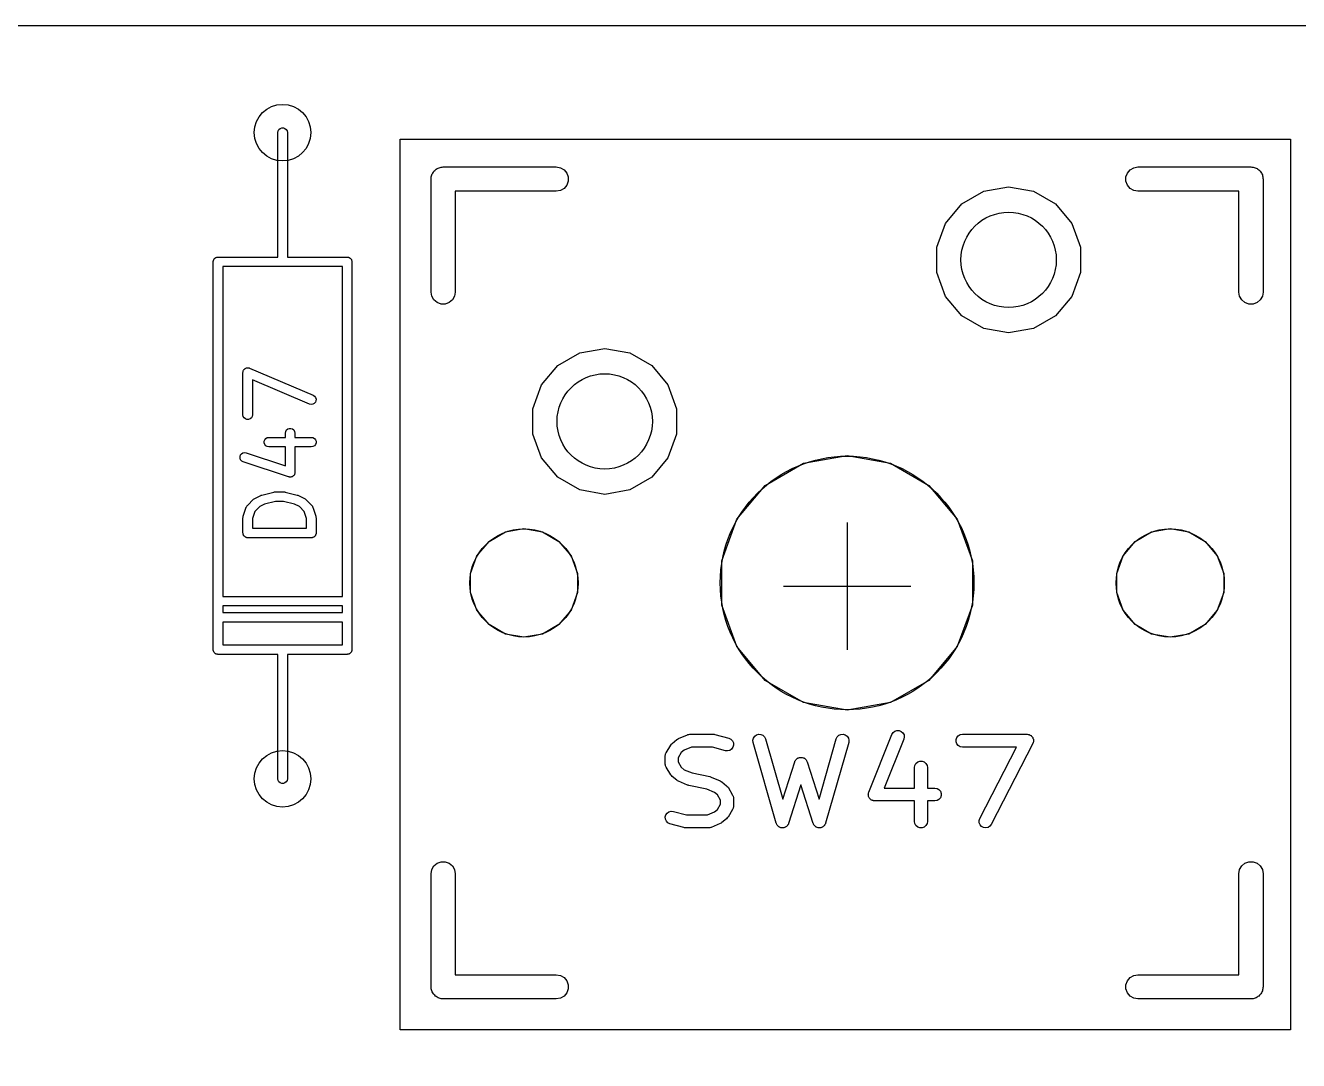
# Model space of a CAD drawing. Header units: millimetres. Extents: x 71 to 299, y 93 to 256.
# Drawn here: x 218.16 to 238.17, y 132.27 to 148.55 of the extents above; entities that cross this region are included whole.
import ezdxf

# ---------------------------------------------------------------- set-up
doc = ezdxf.new("R2010")
doc.units = ezdxf.units.MM
for name, color, linetype in [('BLACK', 7, 'Continuous'), ('PCB', 4, 'Continuous'), ('PCB_参照', 4, 'Continuous'), ('プレート', 6, 'Continuous'), ('物理キー', 7, 'Continuous')]:
    doc.layers.add(name, color=color, linetype=linetype)

# ---------------------------------------------------------------- blocks, each defined once
blk = doc.blocks.new('PCB詳細')
at = {"layer": 'BLACK'}
for p, q in [((157.93, -109.894), (157.943, -109.872)), ((157.943, -109.872), (157.963, -109.855)), ((157.963, -109.855), (157.987, -109.846)), ((157.987, -109.846), (158.013, -109.846)), ((158.013, -109.846), (158.037, -109.855)), ((158.037, -109.855), (158.057, -109.872)), ((158.057, -109.872), (158.07, -109.894)), ((157.925, -109.92), (157.93, -109.894)), ((157.925, -111.19), (157.925, -109.92)), ((158.07, -109.894), (158.075, -109.92)), ((158.075, -109.92), (158.075, -111.19)), ((160.43, -110.485), (160.445, -110.479)), ((160.445, -110.479), (160.46, -110.471)), ((160.46, -110.471), (160.476, -110.468)), ((160.476, -110.468), (160.492, -110.462)), ((160.492, -110.462), (160.509, -110.462)), ((160.509, -110.462), (160.525, -110.459)), ((160.525, -110.459), (162.303, -110.459)), ((162.303, -110.459), (162.368, -110.471)), ((162.368, -110.471), (162.425, -110.504)), ((171.325, -110.504), (171.382, -110.471)), ((171.382, -110.471), (171.447, -110.459)), ((171.447, -110.459), (173.225, -110.459)), ((173.225, -110.459), (173.241, -110.462)), ((173.241, -110.462), (173.258, -110.462)), ((173.258, -110.462), (173.274, -110.468)), ((173.274, -110.468), (173.29, -110.471)), ((173.29, -110.471), (173.305, -110.479)), ((173.305, -110.479), (173.32, -110.485)), ((160.334, -110.65), (160.337, -110.634)), ((160.334, -112.428), (160.334, -110.65)), ((160.337, -110.617), (160.343, -110.601)), ((160.337, -110.634), (160.337, -110.617)), ((160.343, -110.601), (160.346, -110.585)), ((160.346, -110.585), (160.354, -110.57)), ((160.354, -110.57), (160.36, -110.555)), ((160.36, -110.555), (160.371, -110.542)), ((160.371, -110.542), (160.379, -110.528)), ((160.379, -110.528), (160.392, -110.517)), ((160.392, -110.517), (160.403, -110.504)), ((160.403, -110.504), (160.417, -110.496)), ((160.417, -110.496), (160.43, -110.485)), ((162.425, -110.504), (162.468, -110.555)), ((162.468, -110.555), (162.491, -110.617)), ((162.491, -110.683), (162.468, -110.745)), ((162.491, -110.617), (162.491, -110.683)), ((171.259, -110.617), (171.282, -110.555)), ((171.259, -110.683), (171.259, -110.617)), ((171.282, -110.745), (171.259, -110.683)), ((171.282, -110.555), (171.325, -110.504)), ((173.32, -110.485), (173.333, -110.496)), ((173.333, -110.496), (173.347, -110.504)), ((173.347, -110.504), (173.358, -110.517)), ((173.358, -110.517), (173.371, -110.528)), ((173.371, -110.528), (173.379, -110.542)), ((173.379, -110.542), (173.39, -110.555)), ((173.39, -110.555), (173.396, -110.57)), ((173.396, -110.57), (173.404, -110.585)), ((173.404, -110.585), (173.407, -110.601)), ((173.407, -110.601), (173.413, -110.617)), ((173.413, -110.617), (173.413, -110.634)), ((173.413, -110.634), (173.415, -110.65)), ((173.415, -110.65), (173.415, -112.428)), ((162.303, -110.84), (160.715, -110.84)), ((160.715, -110.84), (160.715, -112.428)), ((162.368, -110.829), (162.303, -110.84)), ((162.425, -110.796), (162.368, -110.829)), ((162.468, -110.745), (162.425, -110.796)), ((168.677, -111.041), (169.023, -110.842)), ((169.023, -110.842), (169.415, -110.773)), ((169.415, -110.773), (169.807, -110.842)), ((169.807, -110.842), (170.153, -111.041)), ((171.325, -110.796), (171.282, -110.745)), ((171.382, -110.829), (171.325, -110.796)), ((171.447, -110.84), (171.382, -110.829)), ((173.034, -110.84), (171.447, -110.84)), ((173.034, -112.428), (173.034, -110.84)), ((168.421, -111.346), (168.677, -111.041)), ((170.153, -111.041), (170.409, -111.346)), ((157.925, -111.877), (157.925, -111.19)), ((158.075, -111.19), (158.075, -111.877)), ((168.285, -111.721), (168.421, -111.346)), ((170.409, -111.346), (170.545, -111.721)), ((156.953, -111.885), (156.958, -111.882)), ((156.958, -111.882), (156.965, -111.88)), ((156.965, -111.88), (156.971, -111.878)), ((156.971, -111.878), (156.978, -111.878)), ((156.978, -111.878), (156.984, -111.877)), ((156.984, -111.877), (157.925, -111.877)), ((158.075, -111.877), (159.016, -111.877)), ((159.016, -111.877), (159.022, -111.878)), ((159.022, -111.878), (159.029, -111.878)), ((159.029, -111.878), (159.035, -111.88)), ((159.035, -111.88), (159.042, -111.882)), ((159.042, -111.882), (159.047, -111.885)), ((168.285, -112.119), (168.285, -111.721)), ((170.545, -111.721), (170.545, -112.119)), ((156.909, -111.952), (156.91, -111.946)), ((156.909, -118.048), (156.909, -111.952)), ((156.91, -111.939), (156.912, -111.933)), ((156.91, -111.946), (156.91, -111.939)), ((156.912, -111.933), (156.914, -111.926)), ((156.914, -111.926), (156.917, -111.921)), ((156.917, -111.921), (156.919, -111.914)), ((156.919, -111.914), (156.923, -111.909)), ((156.923, -111.909), (156.927, -111.904)), ((156.927, -111.904), (156.932, -111.9)), ((156.932, -111.9), (156.936, -111.895)), ((156.936, -111.895), (156.941, -111.891)), ((156.941, -111.891), (156.946, -111.887)), ((156.946, -111.887), (156.953, -111.885)), ((158, -112.027), (157.059, -112.027)), ((157.059, -112.027), (157.059, -117.211)), ((158.941, -112.027), (158, -112.027)), ((158.941, -117.211), (158.941, -112.027)), ((159.047, -111.885), (159.053, -111.887)), ((159.053, -111.887), (159.059, -111.891)), ((159.059, -111.891), (159.064, -111.895)), ((159.064, -111.895), (159.068, -111.9)), ((159.068, -111.9), (159.073, -111.904)), ((159.073, -111.904), (159.077, -111.909)), ((159.077, -111.909), (159.081, -111.914)), ((159.081, -111.914), (159.083, -111.921)), ((159.083, -111.921), (159.086, -111.926)), ((159.086, -111.926), (159.088, -111.933)), ((159.088, -111.933), (159.09, -111.939)), ((159.09, -111.939), (159.09, -111.946)), ((159.09, -111.946), (159.091, -111.952)), ((159.091, -111.952), (159.091, -118.048)), ((168.421, -112.494), (168.285, -112.119)), ((170.545, -112.119), (170.409, -112.494)), ((160.346, -112.493), (160.334, -112.428)), ((160.715, -112.428), (160.704, -112.493)), ((173.046, -112.493), (173.034, -112.428)), ((173.415, -112.428), (173.404, -112.493)), ((160.379, -112.55), (160.346, -112.493)), ((160.43, -112.593), (160.379, -112.55)), ((160.492, -112.616), (160.43, -112.593)), ((160.558, -112.616), (160.492, -112.616)), ((160.62, -112.593), (160.558, -112.616)), ((160.671, -112.55), (160.62, -112.593)), ((160.704, -112.493), (160.671, -112.55)), ((168.677, -112.799), (168.421, -112.494)), ((170.409, -112.494), (170.153, -112.799)), ((173.079, -112.55), (173.046, -112.493)), ((173.13, -112.593), (173.079, -112.55)), ((173.192, -112.616), (173.13, -112.593)), ((173.258, -112.616), (173.192, -112.616)), ((173.32, -112.593), (173.258, -112.616)), ((173.371, -112.55), (173.32, -112.593)), ((173.404, -112.493), (173.371, -112.55)), ((169.023, -112.998), (168.677, -112.799)), ((170.153, -112.799), (169.807, -112.998)), ((169.415, -113.067), (169.023, -112.998)), ((169.807, -112.998), (169.415, -113.067)), ((162.327, -113.581), (162.673, -113.382)), ((162.673, -113.382), (163.065, -113.313)), ((163.065, -113.313), (163.457, -113.382)), ((163.457, -113.382), (163.803, -113.581)), ((157.377, -113.69), (157.379, -113.682)), ((157.379, -113.673), (157.381, -113.669)), ((157.379, -113.682), (157.379, -113.673)), ((157.381, -113.669), (157.382, -113.665)), ((157.382, -113.665), (157.386, -113.657)), ((157.386, -113.657), (157.39, -113.649)), ((157.39, -113.649), (157.393, -113.646)), ((157.393, -113.646), (157.395, -113.642)), ((157.395, -113.642), (157.402, -113.637)), ((157.402, -113.637), (157.407, -113.63)), ((157.407, -113.63), (157.411, -113.628)), ((157.411, -113.628), (157.415, -113.626)), ((157.415, -113.626), (157.423, -113.623)), ((157.423, -113.623), (157.431, -113.619)), ((157.431, -113.619), (157.435, -113.618)), ((157.435, -113.618), (157.439, -113.617)), ((157.439, -113.617), (157.448, -113.617)), ((157.448, -113.617), (157.457, -113.616)), ((157.457, -113.616), (157.461, -113.617)), ((157.461, -113.617), (157.465, -113.617)), ((157.465, -113.617), (157.474, -113.62)), ((157.474, -113.62), (157.482, -113.622)), ((157.482, -113.622), (158.482, -114.05)), ((162.071, -113.886), (162.327, -113.581)), ((163.803, -113.581), (164.059, -113.886)), ((157.377, -114.357), (157.377, -113.69)), ((158.423, -114.188), (157.527, -113.804)), ((157.527, -113.804), (157.527, -114.357)), ((161.935, -114.261), (162.071, -113.886)), ((164.059, -113.886), (164.195, -114.261)), ((158.482, -114.05), (158.504, -114.064)), ((158.504, -114.064), (158.519, -114.085)), ((158.519, -114.085), (158.527, -114.11)), ((158.448, -114.194), (158.423, -114.188)), ((158.474, -114.191), (158.448, -114.194)), ((158.497, -114.179), (158.474, -114.191)), ((158.515, -114.16), (158.497, -114.179)), ((158.525, -114.136), (158.515, -114.16)), ((158.527, -114.11), (158.525, -114.136)), ((161.935, -114.659), (161.935, -114.261)), ((164.195, -114.261), (164.195, -114.659)), ((157.382, -114.383), (157.377, -114.357)), ((157.395, -114.405), (157.382, -114.383)), ((157.415, -114.422), (157.395, -114.405)), ((157.439, -114.431), (157.415, -114.422)), ((157.465, -114.431), (157.439, -114.431)), ((157.49, -114.422), (157.465, -114.431)), ((157.51, -114.405), (157.49, -114.422)), ((157.523, -114.383), (157.51, -114.405)), ((157.527, -114.357), (157.523, -114.383)), ((158.044, -114.643), (158.049, -114.617)), ((158.044, -114.711), (158.044, -114.643)), ((158.049, -114.617), (158.062, -114.595)), ((158.062, -114.595), (158.082, -114.578)), ((158.082, -114.578), (158.106, -114.569)), ((158.106, -114.569), (158.132, -114.569)), ((158.132, -114.569), (158.157, -114.578)), ((158.157, -114.578), (158.177, -114.595)), ((158.177, -114.595), (158.19, -114.617)), ((158.19, -114.617), (158.194, -114.643)), ((158.194, -114.643), (158.194, -114.711)), ((162.071, -115.034), (161.935, -114.659)), ((164.195, -114.659), (164.059, -115.034)), ((157.712, -114.773), (157.721, -114.748)), ((157.712, -114.799), (157.712, -114.773)), ((157.721, -114.823), (157.712, -114.799)), ((157.721, -114.748), (157.738, -114.728)), ((157.738, -114.843), (157.721, -114.823)), ((157.738, -114.728), (157.76, -114.715)), ((157.76, -114.856), (157.738, -114.843)), ((157.76, -114.715), (157.786, -114.711)), ((157.786, -114.861), (157.76, -114.856)), ((157.786, -114.711), (158.044, -114.711)), ((158.044, -114.861), (157.786, -114.861)), ((158.044, -115.158), (158.044, -114.861)), ((158.194, -114.711), (158.452, -114.711)), ((158.452, -114.861), (158.194, -114.861)), ((158.194, -114.861), (158.194, -115.262)), ((158.452, -114.711), (158.478, -114.715)), ((158.478, -114.856), (158.452, -114.861)), ((158.478, -114.715), (158.501, -114.728)), ((158.501, -114.843), (158.478, -114.856)), ((158.501, -114.728), (158.517, -114.748)), ((158.517, -114.823), (158.501, -114.843)), ((158.517, -114.748), (158.526, -114.773)), ((158.526, -114.799), (158.517, -114.823)), ((158.526, -114.773), (158.526, -114.799)), ((157.331, -115.013), (157.339, -114.988)), ((157.331, -115.039), (157.331, -115.013)), ((157.341, -115.063), (157.331, -115.039)), ((157.339, -114.988), (157.355, -114.968)), ((157.358, -115.083), (157.341, -115.063)), ((157.355, -114.968), (157.377, -114.954)), ((157.381, -115.095), (157.358, -115.083)), ((157.377, -114.954), (157.403, -114.949)), ((157.403, -114.949), (157.428, -114.953)), ((157.428, -114.953), (158.044, -115.158)), ((162.327, -115.339), (162.071, -115.034)), ((164.059, -115.034), (163.803, -115.339)), ((166.19, -115.119), (166.875, -114.998)), ((166.875, -114.998), (167.56, -115.119)), ((158.095, -115.333), (157.381, -115.095)), ((158.191, -115.28), (158.19, -115.288)), ((158.193, -115.273), (158.191, -115.28)), ((158.194, -115.262), (158.193, -115.267)), ((158.193, -115.267), (158.193, -115.273)), ((165.588, -115.467), (166.19, -115.119)), ((167.56, -115.119), (168.162, -115.467)), ((158.101, -115.334), (158.095, -115.333)), ((158.106, -115.336), (158.101, -115.334)), ((158.114, -115.336), (158.106, -115.336)), ((158.121, -115.337), (158.114, -115.336)), ((158.127, -115.336), (158.121, -115.337)), ((158.132, -115.336), (158.127, -115.336)), ((158.139, -115.333), (158.132, -115.336)), ((158.147, -115.332), (158.139, -115.333)), ((158.151, -115.329), (158.147, -115.332)), ((158.157, -115.327), (158.151, -115.329)), ((158.162, -115.322), (158.157, -115.327)), ((158.169, -115.318), (158.162, -115.322)), ((158.172, -115.314), (158.169, -115.318)), ((158.177, -115.31), (158.172, -115.314)), ((158.18, -115.304), (158.177, -115.31)), ((158.185, -115.298), (158.18, -115.304)), ((158.187, -115.292), (158.185, -115.298)), ((158.19, -115.288), (158.187, -115.292)), ((162.673, -115.538), (162.327, -115.339)), ((163.803, -115.339), (163.457, -115.538)), ((165.142, -115.999), (165.588, -115.467)), ((168.162, -115.467), (168.608, -115.999)), ((157.447, -115.78), (157.542, -115.685)), ((157.542, -115.685), (157.552, -115.678)), ((157.552, -115.678), (157.562, -115.671)), ((157.562, -115.671), (157.657, -115.623)), ((157.657, -115.623), (157.665, -115.621)), ((157.665, -115.621), (157.672, -115.618)), ((157.672, -115.618), (157.863, -115.57)), ((157.863, -115.57), (157.872, -115.569)), ((157.872, -115.569), (157.881, -115.568)), ((157.881, -115.568), (158.024, -115.568)), ((158.024, -115.568), (158.033, -115.569)), ((158.033, -115.569), (158.042, -115.57)), ((158.042, -115.57), (158.232, -115.618)), ((158.232, -115.618), (158.24, -115.621)), ((158.24, -115.621), (158.248, -115.623)), ((158.248, -115.623), (158.343, -115.671)), ((158.343, -115.671), (158.353, -115.678)), ((158.353, -115.678), (158.363, -115.685)), ((158.363, -115.685), (158.458, -115.78)), ((163.065, -115.607), (162.673, -115.538)), ((163.457, -115.538), (163.065, -115.607)), ((157.381, -115.952), (157.429, -115.81)), ((157.429, -115.81), (157.431, -115.806)), ((157.431, -115.806), (157.432, -115.802)), ((157.432, -115.802), (157.437, -115.794)), ((157.437, -115.794), (157.441, -115.787)), ((157.441, -115.787), (157.444, -115.784)), ((157.444, -115.784), (157.447, -115.78)), ((157.566, -115.874), (157.527, -115.988)), ((157.64, -115.8), (157.566, -115.874)), ((157.717, -115.761), (157.64, -115.8)), ((157.89, -115.718), (157.717, -115.761)), ((158.015, -115.718), (157.89, -115.718)), ((158.188, -115.761), (158.015, -115.718)), ((158.265, -115.8), (158.188, -115.761)), ((158.339, -115.874), (158.265, -115.8)), ((158.377, -115.988), (158.339, -115.874)), ((158.458, -115.78), (158.46, -115.784)), ((158.46, -115.784), (158.464, -115.787)), ((158.464, -115.787), (158.468, -115.794)), ((158.468, -115.794), (158.473, -115.802)), ((158.473, -115.802), (158.474, -115.806)), ((158.474, -115.806), (158.476, -115.81)), ((158.476, -115.81), (158.524, -115.952)), ((157.377, -115.976), (157.379, -115.964)), ((157.377, -116.214), (157.377, -115.976)), ((157.379, -115.964), (157.381, -115.952)), ((157.527, -115.988), (157.527, -116.139)), ((158.377, -116.139), (158.377, -115.988)), ((158.524, -115.952), (158.525, -115.964)), ((158.525, -115.964), (158.527, -115.976)), ((158.527, -115.976), (158.527, -116.214)), ((164.904, -116.652), (165.142, -115.999)), ((168.608, -115.999), (168.846, -116.652)), ((157.379, -116.221), (157.377, -116.214)), ((157.379, -116.227), (157.379, -116.221)), ((157.381, -116.233), (157.379, -116.227)), ((157.382, -116.24), (157.381, -116.233)), ((157.385, -116.246), (157.382, -116.24)), ((157.387, -116.252), (157.385, -116.246)), ((157.392, -116.257), (157.387, -116.252)), ((157.395, -116.262), (157.392, -116.257)), ((157.4, -116.267), (157.395, -116.262)), ((157.404, -116.272), (157.4, -116.267)), ((157.41, -116.275), (157.404, -116.272)), ((157.415, -116.279), (157.41, -116.275)), ((157.421, -116.281), (157.415, -116.279)), ((157.427, -116.285), (157.421, -116.281)), ((157.433, -116.286), (157.427, -116.285)), ((157.439, -116.288), (157.433, -116.286)), ((157.446, -116.288), (157.439, -116.288)), ((157.452, -116.289), (157.446, -116.288)), ((157.527, -116.139), (158.377, -116.139)), ((158.459, -116.288), (158.452, -116.289)), ((158.465, -116.288), (158.459, -116.288)), ((158.472, -116.286), (158.465, -116.288)), ((158.478, -116.285), (158.472, -116.286)), ((158.484, -116.281), (158.478, -116.285)), ((158.49, -116.279), (158.484, -116.281)), ((158.495, -116.275), (158.49, -116.279)), ((158.501, -116.272), (158.495, -116.275)), ((158.505, -116.267), (158.501, -116.272)), ((158.51, -116.262), (158.505, -116.267)), ((158.513, -116.257), (158.51, -116.262)), ((158.517, -116.252), (158.513, -116.257)), ((158.52, -116.246), (158.517, -116.252)), ((158.523, -116.24), (158.52, -116.246)), ((158.524, -116.233), (158.523, -116.24)), ((158.526, -116.227), (158.524, -116.233)), ((158.527, -116.214), (158.526, -116.221)), ((158.526, -116.221), (158.526, -116.227)), ((161.246, -116.346), (161.503, -116.197)), ((161.503, -116.197), (161.795, -116.146)), ((161.795, -116.146), (162.087, -116.197)), ((162.087, -116.197), (162.344, -116.346)), ((171.406, -116.346), (171.663, -116.197)), ((171.663, -116.197), (171.955, -116.146)), ((171.955, -116.146), (172.247, -116.197)), ((172.247, -116.197), (172.504, -116.346)), ((158.452, -116.289), (157.452, -116.289)), ((161.055, -116.573), (161.246, -116.346)), ((162.344, -116.346), (162.535, -116.573)), ((171.215, -116.573), (171.406, -116.346)), ((172.504, -116.346), (172.695, -116.573)), ((160.954, -116.852), (161.055, -116.573)), ((162.535, -116.573), (162.636, -116.852)), ((164.904, -117.348), (164.904, -116.652)), ((168.846, -116.652), (168.846, -117.348)), ((171.114, -116.852), (171.215, -116.573)), ((172.695, -116.573), (172.796, -116.852)), ((160.954, -117.148), (160.954, -116.852)), ((162.636, -116.852), (162.636, -117.148)), ((171.114, -117.148), (171.114, -116.852)), ((172.796, -116.852), (172.796, -117.148)), ((157.059, -117.211), (158.941, -117.211)), ((161.055, -117.427), (160.954, -117.148)), ((162.636, -117.148), (162.535, -117.427)), ((171.215, -117.427), (171.114, -117.148)), ((172.796, -117.148), (172.695, -117.427)), ((157.059, -117.361), (157.059, -117.465)), ((158.941, -117.361), (157.059, -117.361)), ((157.059, -117.465), (158.941, -117.465)), ((158.941, -117.465), (158.941, -117.361)), ((161.246, -117.654), (161.055, -117.427)), ((162.535, -117.427), (162.344, -117.654)), ((165.142, -118.001), (164.904, -117.348)), ((168.846, -117.348), (168.608, -118.001)), ((171.406, -117.654), (171.215, -117.427)), ((172.695, -117.427), (172.504, -117.654)), ((158.941, -117.615), (157.059, -117.615)), ((157.059, -117.615), (157.059, -117.973)), ((158.941, -117.973), (158.941, -117.615)), ((161.503, -117.803), (161.246, -117.654)), ((162.344, -117.654), (162.087, -117.803)), ((171.663, -117.803), (171.406, -117.654)), ((172.504, -117.654), (172.247, -117.803)), ((161.795, -117.854), (161.503, -117.803)), ((162.087, -117.803), (161.795, -117.854)), ((171.955, -117.854), (171.663, -117.803)), ((172.247, -117.803), (171.955, -117.854)), ((156.91, -118.054), (156.909, -118.048)), ((156.91, -118.061), (156.91, -118.054)), ((156.912, -118.067), (156.91, -118.061)), ((156.914, -118.074), (156.912, -118.067)), ((156.917, -118.079), (156.914, -118.074)), ((156.919, -118.085), (156.917, -118.079)), ((156.923, -118.091), (156.919, -118.085)), ((157.059, -117.973), (158, -117.973)), ((158, -117.973), (158.941, -117.973)), ((159.081, -118.085), (159.077, -118.091)), ((159.083, -118.079), (159.081, -118.085)), ((159.086, -118.074), (159.083, -118.079)), ((159.088, -118.067), (159.086, -118.074)), ((159.09, -118.061), (159.088, -118.067)), ((159.091, -118.048), (159.09, -118.054)), ((159.09, -118.054), (159.09, -118.061)), ((165.588, -118.533), (165.142, -118.001)), ((168.608, -118.001), (168.162, -118.533)), ((156.927, -118.096), (156.923, -118.091)), ((156.932, -118.1), (156.927, -118.096)), ((156.936, -118.105), (156.932, -118.1)), ((156.941, -118.109), (156.936, -118.105)), ((156.946, -118.113), (156.941, -118.109)), ((156.953, -118.115), (156.946, -118.113)), ((156.958, -118.118), (156.953, -118.115)), ((156.965, -118.12), (156.958, -118.118)), ((156.971, -118.122), (156.965, -118.12)), ((156.978, -118.122), (156.971, -118.122)), ((156.984, -118.123), (156.978, -118.122)), ((157.925, -118.123), (156.984, -118.123)), ((157.925, -118.81), (157.925, -118.123)), ((159.016, -118.123), (158.075, -118.123)), ((158.075, -118.123), (158.075, -118.81)), ((159.022, -118.122), (159.016, -118.123)), ((159.029, -118.122), (159.022, -118.122)), ((159.035, -118.12), (159.029, -118.122)), ((159.042, -118.118), (159.035, -118.12)), ((159.047, -118.115), (159.042, -118.118)), ((159.053, -118.113), (159.047, -118.115)), ((159.059, -118.109), (159.053, -118.113)), ((159.064, -118.105), (159.059, -118.109)), ((159.068, -118.1), (159.064, -118.105)), ((159.073, -118.096), (159.068, -118.1)), ((159.077, -118.091), (159.073, -118.096)), ((166.19, -118.881), (165.588, -118.533)), ((168.162, -118.533), (167.56, -118.881)), ((157.925, -120.08), (157.925, -118.81)), ((158.075, -118.81), (158.075, -120.08)), ((166.875, -119.002), (166.19, -118.881)), ((167.56, -118.881), (166.875, -119.002)), ((164.125, -119.522), (164.197, -119.462)), ((164.197, -119.462), (164.211, -119.454)), ((164.211, -119.454), (164.223, -119.446)), ((164.223, -119.446), (164.368, -119.386)), ((164.368, -119.386), (164.371, -119.385)), ((164.371, -119.385), (164.373, -119.384)), ((164.373, -119.384), (164.388, -119.381)), ((164.388, -119.381), (164.403, -119.378)), ((164.403, -119.378), (164.405, -119.378)), ((164.405, -119.378), (164.408, -119.378)), ((164.408, -119.378), (164.77, -119.378)), ((164.77, -119.378), (164.784, -119.38)), ((164.784, -119.38), (164.798, -119.382)), ((164.798, -119.382), (165.015, -119.442)), ((165.015, -119.442), (165.047, -119.457)), ((165.047, -119.457), (165.072, -119.482)), ((165.072, -119.482), (165.087, -119.515)), ((165.395, -119.472), (165.403, -119.438)), ((165.398, -119.507), (165.395, -119.472)), ((165.403, -119.438), (165.423, -119.409)), ((165.423, -119.409), (165.452, -119.388)), ((165.452, -119.388), (165.486, -119.378)), ((165.486, -119.378), (165.521, -119.381)), ((165.521, -119.381), (165.553, -119.395)), ((165.553, -119.395), (165.578, -119.42)), ((165.578, -119.42), (165.594, -119.452)), ((165.594, -119.452), (165.865, -120.399)), ((166.434, -120.399), (166.705, -119.452)), ((166.705, -119.452), (166.72, -119.42)), ((166.72, -119.42), (166.746, -119.395)), ((166.746, -119.395), (166.778, -119.381)), ((166.778, -119.381), (166.813, -119.378)), ((166.813, -119.378), (166.847, -119.388)), ((166.847, -119.388), (166.875, -119.409)), ((166.875, -119.409), (166.895, -119.438)), ((166.895, -119.438), (166.904, -119.472)), ((166.904, -119.472), (166.9, -119.507)), ((167.216, -120.288), (167.579, -119.381)), ((167.768, -119.457), (167.46, -120.225)), ((167.579, -119.381), (167.598, -119.351)), ((167.598, -119.351), (167.625, -119.33)), ((167.625, -119.33), (167.659, -119.318)), ((167.659, -119.318), (167.694, -119.32)), ((167.694, -119.32), (167.727, -119.333)), ((167.727, -119.333), (167.753, -119.356)), ((167.753, -119.356), (167.77, -119.387)), ((167.775, -119.422), (167.768, -119.457)), ((167.77, -119.387), (167.775, -119.422)), ((168.589, -119.462), (168.601, -119.429)), ((168.589, -119.497), (168.589, -119.462)), ((168.601, -119.429), (168.624, -119.402)), ((168.624, -119.402), (168.655, -119.384)), ((168.655, -119.384), (168.689, -119.378)), ((168.689, -119.378), (169.705, -119.378)), ((169.705, -119.378), (169.72, -119.381)), ((169.72, -119.381), (169.735, -119.382)), ((169.735, -119.382), (169.738, -119.384)), ((169.738, -119.384), (169.74, -119.384)), ((169.74, -119.384), (169.753, -119.392)), ((169.753, -119.392), (169.767, -119.399)), ((169.767, -119.399), (169.768, -119.4)), ((169.768, -119.4), (169.771, -119.402)), ((169.771, -119.402), (169.78, -119.413)), ((169.78, -119.413), (169.791, -119.425)), ((169.791, -119.425), (169.792, -119.427)), ((169.792, -119.427), (169.793, -119.429)), ((169.793, -119.429), (169.798, -119.443)), ((169.798, -119.443), (169.804, -119.457)), ((169.804, -119.457), (169.804, -119.46)), ((169.804, -119.46), (169.805, -119.462)), ((169.805, -119.462), (169.805, -119.477)), ((169.805, -119.477), (169.806, -119.492)), ((164.02, -119.695), (164.022, -119.687)), ((164.022, -119.687), (164.027, -119.678)), ((164.027, -119.678), (164.03, -119.669)), ((164.03, -119.669), (164.103, -119.548)), ((164.103, -119.548), (164.114, -119.535)), ((164.114, -119.535), (164.125, -119.522)), ((164.268, -119.668), (164.219, -119.75)), ((164.316, -119.628), (164.268, -119.668)), ((164.428, -119.581), (164.316, -119.628)), ((164.757, -119.581), (164.428, -119.581)), ((164.961, -119.638), (164.757, -119.581)), ((164.996, -119.641), (164.961, -119.638)), ((165.03, -119.632), (164.996, -119.641)), ((165.059, -119.612), (165.03, -119.632)), ((165.08, -119.584), (165.059, -119.612)), ((165.089, -119.55), (165.08, -119.584)), ((165.087, -119.515), (165.089, -119.55)), ((165.761, -120.777), (165.398, -119.507)), ((166.9, -119.507), (166.537, -120.777)), ((168.601, -119.53), (168.589, -119.497)), ((168.624, -119.557), (168.601, -119.53)), ((168.655, -119.575), (168.624, -119.557)), ((168.689, -119.581), (168.655, -119.575)), ((169.539, -119.581), (168.689, -119.581)), ((168.962, -120.703), (169.539, -119.581)), ((169.796, -119.526), (169.142, -120.796)), ((169.8, -119.511), (169.796, -119.526)), ((169.805, -119.497), (169.8, -119.511)), ((169.806, -119.492), (169.805, -119.495)), ((169.805, -119.495), (169.805, -119.497)), ((164.016, -119.721), (164.017, -119.712)), ((164.016, -119.842), (164.016, -119.721)), ((164.017, -119.852), (164.016, -119.842)), ((164.017, -119.712), (164.018, -119.702)), ((164.018, -119.862), (164.017, -119.852)), ((164.018, -119.702), (164.02, -119.695)), ((164.02, -119.869), (164.018, -119.862)), ((164.022, -119.877), (164.02, -119.869)), ((164.027, -119.886), (164.022, -119.877)), ((164.03, -119.895), (164.027, -119.886)), ((164.219, -119.75), (164.219, -119.814)), ((164.219, -119.814), (164.268, -119.896)), ((165.865, -120.399), (166.053, -119.811)), ((166.053, -119.811), (166.054, -119.808)), ((166.054, -119.808), (166.055, -119.804)), ((166.055, -119.804), (166.063, -119.792)), ((166.063, -119.792), (166.069, -119.78)), ((166.069, -119.78), (166.072, -119.777)), ((166.072, -119.777), (166.074, -119.774)), ((166.074, -119.774), (166.085, -119.766)), ((166.085, -119.766), (166.095, -119.756)), ((166.095, -119.756), (166.099, -119.755)), ((166.099, -119.755), (166.102, -119.752)), ((166.102, -119.752), (166.115, -119.748)), ((166.115, -119.748), (166.128, -119.743)), ((166.128, -119.743), (166.132, -119.743)), ((166.132, -119.743), (166.136, -119.742)), ((166.136, -119.742), (166.149, -119.742)), ((166.149, -119.742), (166.163, -119.742)), ((166.163, -119.742), (166.167, -119.743)), ((166.167, -119.743), (166.171, -119.743)), ((166.171, -119.743), (166.184, -119.748)), ((166.184, -119.748), (166.197, -119.752)), ((166.197, -119.752), (166.2, -119.755)), ((166.2, -119.755), (166.204, -119.756)), ((166.204, -119.756), (166.214, -119.766)), ((166.214, -119.766), (166.224, -119.774)), ((166.224, -119.774), (166.227, -119.777)), ((166.227, -119.777), (166.23, -119.78)), ((166.23, -119.78), (166.236, -119.792)), ((166.236, -119.792), (166.243, -119.804)), ((166.243, -119.804), (166.244, -119.808)), ((166.244, -119.808), (166.246, -119.811)), ((166.246, -119.811), (166.434, -120.399)), ((167.935, -119.903), (167.941, -119.868)), ((167.941, -119.868), (167.958, -119.838)), ((167.958, -119.838), (167.985, -119.815)), ((167.985, -119.815), (168.018, -119.803)), ((168.018, -119.803), (168.054, -119.803)), ((168.054, -119.803), (168.087, -119.815)), ((168.087, -119.815), (168.114, -119.838)), ((168.114, -119.838), (168.132, -119.868)), ((168.132, -119.868), (168.138, -119.903)), ((157.93, -120.106), (157.925, -120.08)), ((158.075, -120.08), (158.07, -120.106)), ((164.103, -120.016), (164.03, -119.895)), ((164.114, -120.028), (164.103, -120.016)), ((164.125, -120.041), (164.114, -120.028)), ((164.197, -120.102), (164.125, -120.041)), ((164.268, -119.896), (164.316, -119.936)), ((164.316, -119.936), (164.438, -119.987)), ((164.438, -119.987), (164.719, -120.045)), ((164.719, -120.045), (164.728, -120.049)), ((164.728, -120.049), (164.737, -120.051)), ((164.737, -120.051), (164.882, -120.111)), ((167.935, -120.225), (167.935, -119.903)), ((168.138, -119.903), (168.138, -120.225)), ((157.943, -120.128), (157.93, -120.106)), ((157.963, -120.145), (157.943, -120.128)), ((157.987, -120.154), (157.963, -120.145)), ((158.013, -120.154), (157.987, -120.154)), ((158.037, -120.145), (158.013, -120.154)), ((158.057, -120.128), (158.037, -120.145)), ((158.07, -120.106), (158.057, -120.128)), ((164.211, -120.109), (164.197, -120.102)), ((164.223, -120.118), (164.211, -120.109)), ((164.368, -120.178), (164.223, -120.118)), ((164.378, -120.18), (164.368, -120.178)), ((164.387, -120.184), (164.378, -120.18)), ((164.668, -120.242), (164.387, -120.184)), ((164.79, -120.293), (164.668, -120.242)), ((164.882, -120.111), (164.895, -120.12)), ((164.895, -120.12), (164.908, -120.127)), ((164.908, -120.127), (164.981, -120.188)), ((164.981, -120.188), (164.992, -120.201)), ((164.992, -120.201), (165.003, -120.213)), ((165.003, -120.213), (165.075, -120.334)), ((166.149, -120.176), (165.956, -120.78)), ((166.343, -120.78), (166.149, -120.176)), ((167.214, -120.299), (167.216, -120.288)), ((167.46, -120.225), (167.935, -120.225)), ((168.138, -120.225), (168.254, -120.225)), ((168.254, -120.225), (168.289, -120.231)), ((168.289, -120.231), (168.319, -120.248)), ((168.319, -120.248), (168.342, -120.275)), ((168.342, -120.275), (168.354, -120.309)), ((164.837, -120.333), (164.79, -120.293)), ((164.887, -120.415), (164.837, -120.333)), ((164.837, -120.562), (164.887, -120.479)), ((164.887, -120.479), (164.887, -120.415)), ((165.075, -120.334), (165.079, -120.343)), ((165.079, -120.343), (165.084, -120.352)), ((165.084, -120.352), (165.085, -120.36)), ((165.085, -120.36), (165.088, -120.367)), ((165.088, -120.367), (165.088, -120.377)), ((165.088, -120.377), (165.09, -120.387)), ((165.09, -120.387), (165.09, -120.508)), ((167.209, -120.323), (167.21, -120.316)), ((167.21, -120.333), (167.209, -120.323)), ((167.21, -120.309), (167.214, -120.299)), ((167.21, -120.316), (167.21, -120.309)), ((167.21, -120.344), (167.21, -120.333)), ((167.213, -120.351), (167.21, -120.344)), ((167.214, -120.358), (167.213, -120.351)), ((167.219, -120.367), (167.214, -120.358)), ((167.222, -120.377), (167.219, -120.367)), ((167.227, -120.383), (167.222, -120.377)), ((167.231, -120.389), (167.227, -120.383)), ((167.238, -120.396), (167.231, -120.389)), ((167.245, -120.404), (167.238, -120.396)), ((167.251, -120.408), (167.245, -120.404)), ((167.257, -120.413), (167.251, -120.408)), ((167.267, -120.416), (167.257, -120.413)), ((167.276, -120.422), (167.267, -120.416)), ((167.283, -120.423), (167.276, -120.422)), ((167.29, -120.426), (167.283, -120.423)), ((167.3, -120.426), (167.29, -120.426)), ((167.31, -120.428), (167.3, -120.426)), ((167.935, -120.428), (167.31, -120.428)), ((167.935, -120.75), (167.935, -120.428)), ((168.254, -120.428), (168.138, -120.428)), ((168.138, -120.428), (168.138, -120.75)), ((168.289, -120.422), (168.254, -120.428)), ((168.319, -120.404), (168.289, -120.422)), ((168.342, -120.377), (168.319, -120.404)), ((168.354, -120.344), (168.342, -120.377)), ((168.354, -120.309), (168.354, -120.344)), ((164.016, -120.679), (164.026, -120.645)), ((164.019, -120.714), (164.016, -120.679)), ((164.026, -120.645), (164.046, -120.617)), ((164.046, -120.617), (164.075, -120.597)), ((164.075, -120.597), (164.109, -120.588)), ((164.109, -120.588), (164.144, -120.591)), ((164.144, -120.591), (164.349, -120.648)), ((164.349, -120.648), (164.678, -120.648)), ((164.678, -120.648), (164.79, -120.601)), ((164.79, -120.601), (164.837, -120.562)), ((165.003, -120.681), (164.992, -120.694)), ((165.075, -120.56), (165.003, -120.681)), ((165.079, -120.551), (165.075, -120.56)), ((165.084, -120.542), (165.079, -120.551)), ((165.085, -120.534), (165.084, -120.542)), ((165.088, -120.527), (165.085, -120.534)), ((165.09, -120.508), (165.088, -120.517)), ((165.088, -120.517), (165.088, -120.527)), ((164.034, -120.747), (164.019, -120.714)), ((164.058, -120.772), (164.034, -120.747)), ((164.09, -120.787), (164.058, -120.772)), ((164.308, -120.847), (164.09, -120.787)), ((164.321, -120.849), (164.308, -120.847)), ((164.335, -120.851), (164.321, -120.849)), ((164.698, -120.851), (164.335, -120.851)), ((164.7, -120.851), (164.698, -120.851)), ((164.703, -120.851), (164.7, -120.851)), ((164.717, -120.848), (164.703, -120.851)), ((164.733, -120.845), (164.717, -120.848)), ((164.735, -120.844), (164.733, -120.845)), ((164.737, -120.843), (164.735, -120.844)), ((164.882, -120.783), (164.737, -120.843)), ((164.895, -120.775), (164.882, -120.783)), ((164.908, -120.767), (164.895, -120.775)), ((164.981, -120.707), (164.908, -120.767)), ((164.992, -120.694), (164.981, -120.707)), ((165.764, -120.783), (165.761, -120.777)), ((165.765, -120.788), (165.764, -120.783)), ((165.771, -120.798), (165.765, -120.788)), ((165.777, -120.809), (165.771, -120.798)), ((165.781, -120.813), (165.777, -120.809)), ((165.784, -120.818), (165.781, -120.813)), ((165.793, -120.825), (165.784, -120.818)), ((165.802, -120.834), (165.793, -120.825)), ((165.807, -120.836), (165.802, -120.834)), ((165.812, -120.839), (165.807, -120.836)), ((165.823, -120.843), (165.812, -120.839)), ((165.834, -120.848), (165.823, -120.843)), ((165.84, -120.848), (165.834, -120.848)), ((165.845, -120.85), (165.84, -120.848)), ((165.857, -120.85), (165.845, -120.85)), ((165.87, -120.851), (165.857, -120.85)), ((165.875, -120.849), (165.87, -120.851)), ((165.881, -120.849), (165.875, -120.849)), ((165.892, -120.844), (165.881, -120.849)), ((165.903, -120.841), (165.892, -120.844)), ((165.908, -120.838), (165.903, -120.841)), ((165.913, -120.835), (165.908, -120.838)), ((165.922, -120.827), (165.913, -120.835)), ((165.932, -120.82), (165.922, -120.827)), ((165.935, -120.816), (165.932, -120.82)), ((165.939, -120.812), (165.935, -120.816)), ((165.945, -120.801), (165.939, -120.812)), ((165.952, -120.791), (165.945, -120.801)), ((165.953, -120.785), (165.952, -120.791)), ((165.956, -120.78), (165.953, -120.785)), ((166.345, -120.785), (166.343, -120.78)), ((166.347, -120.791), (166.345, -120.785)), ((166.354, -120.801), (166.347, -120.791)), ((166.359, -120.812), (166.354, -120.801)), ((166.363, -120.816), (166.359, -120.812)), ((166.367, -120.82), (166.363, -120.816)), ((166.376, -120.827), (166.367, -120.82)), ((166.385, -120.835), (166.376, -120.827)), ((166.391, -120.838), (166.385, -120.835)), ((166.395, -120.841), (166.391, -120.838)), ((166.407, -120.844), (166.395, -120.841)), ((166.418, -120.849), (166.407, -120.844)), ((166.424, -120.849), (166.418, -120.849)), ((166.429, -120.851), (166.424, -120.849)), ((166.441, -120.85), (166.429, -120.851)), ((166.453, -120.85), (166.441, -120.85)), ((166.459, -120.848), (166.453, -120.85)), ((166.464, -120.848), (166.459, -120.848)), ((166.475, -120.843), (166.464, -120.848)), ((166.487, -120.839), (166.475, -120.843)), ((166.491, -120.836), (166.487, -120.839)), ((166.496, -120.834), (166.491, -120.836)), ((166.505, -120.825), (166.496, -120.834)), ((166.515, -120.818), (166.505, -120.825)), ((166.518, -120.813), (166.515, -120.818)), ((166.522, -120.809), (166.518, -120.813)), ((166.527, -120.798), (166.522, -120.809)), ((166.534, -120.788), (166.527, -120.798)), ((166.535, -120.783), (166.534, -120.788)), ((166.537, -120.777), (166.535, -120.783)), ((167.941, -120.784), (167.935, -120.75)), ((167.958, -120.815), (167.941, -120.784)), ((167.985, -120.838), (167.958, -120.815)), ((168.018, -120.85), (167.985, -120.838)), ((168.054, -120.85), (168.018, -120.85)), ((168.087, -120.838), (168.054, -120.85)), ((168.114, -120.815), (168.087, -120.838)), ((168.132, -120.784), (168.114, -120.815)), ((168.138, -120.75), (168.132, -120.784)), ((168.951, -120.737), (168.962, -120.703)), ((168.953, -120.772), (168.951, -120.737)), ((168.967, -120.805), (168.953, -120.772)), ((168.991, -120.83), (168.967, -120.805)), ((169.022, -120.847), (168.991, -120.83)), ((169.057, -120.851), (169.022, -120.847)), ((169.091, -120.843), (169.057, -120.851)), ((169.121, -120.824), (169.091, -120.843)), ((169.142, -120.796), (169.121, -120.824)), ((160.346, -121.507), (160.379, -121.45)), ((160.379, -121.45), (160.43, -121.407)), ((160.43, -121.407), (160.492, -121.384)), ((160.492, -121.384), (160.558, -121.384)), ((160.558, -121.384), (160.62, -121.407)), ((160.62, -121.407), (160.671, -121.45)), ((160.671, -121.45), (160.704, -121.507)), ((173.046, -121.507), (173.079, -121.45)), ((173.079, -121.45), (173.13, -121.407)), ((173.13, -121.407), (173.192, -121.384)), ((173.192, -121.384), (173.258, -121.384)), ((173.258, -121.384), (173.32, -121.407)), ((173.32, -121.407), (173.371, -121.45)), ((173.371, -121.45), (173.404, -121.507)), ((160.334, -121.572), (160.346, -121.507)), ((160.334, -123.35), (160.334, -121.572)), ((160.704, -121.507), (160.715, -121.572)), ((160.715, -121.572), (160.715, -123.159)), ((173.034, -121.572), (173.046, -121.507)), ((173.034, -123.159), (173.034, -121.572)), ((173.404, -121.507), (173.415, -121.572)), ((173.415, -121.572), (173.415, -123.35)), ((160.715, -123.159), (162.303, -123.159)), ((162.303, -123.159), (162.368, -123.171)), ((162.368, -123.171), (162.425, -123.204)), ((162.425, -123.204), (162.468, -123.255)), ((162.468, -123.255), (162.491, -123.317)), ((171.259, -123.317), (171.282, -123.255)), ((171.282, -123.255), (171.325, -123.204)), ((171.325, -123.204), (171.382, -123.171)), ((171.382, -123.171), (171.447, -123.159)), ((171.447, -123.159), (173.034, -123.159)), ((160.337, -123.366), (160.334, -123.35)), ((160.337, -123.383), (160.337, -123.366)), ((160.343, -123.399), (160.337, -123.383)), ((160.346, -123.415), (160.343, -123.399)), ((160.354, -123.43), (160.346, -123.415)), ((160.36, -123.445), (160.354, -123.43)), ((160.371, -123.458), (160.36, -123.445)), ((160.379, -123.472), (160.371, -123.458)), ((160.392, -123.483), (160.379, -123.472)), ((160.403, -123.496), (160.392, -123.483)), ((162.468, -123.445), (162.425, -123.496)), ((162.491, -123.383), (162.468, -123.445)), ((162.491, -123.317), (162.491, -123.383)), ((171.259, -123.383), (171.259, -123.317)), ((171.282, -123.445), (171.259, -123.383)), ((171.325, -123.496), (171.282, -123.445)), ((173.358, -123.483), (173.347, -123.496)), ((173.371, -123.472), (173.358, -123.483)), ((173.379, -123.458), (173.371, -123.472)), ((173.39, -123.445), (173.379, -123.458)), ((173.396, -123.43), (173.39, -123.445)), ((173.404, -123.415), (173.396, -123.43)), ((173.407, -123.399), (173.404, -123.415)), ((173.413, -123.383), (173.407, -123.399)), ((173.415, -123.35), (173.413, -123.366)), ((173.413, -123.366), (173.413, -123.383)), ((160.417, -123.504), (160.403, -123.496)), ((160.43, -123.515), (160.417, -123.504)), ((160.445, -123.521), (160.43, -123.515)), ((160.46, -123.529), (160.445, -123.521)), ((160.476, -123.532), (160.46, -123.529)), ((160.492, -123.538), (160.476, -123.532)), ((160.509, -123.538), (160.492, -123.538)), ((160.525, -123.54), (160.509, -123.538)), ((162.303, -123.54), (160.525, -123.54)), ((162.368, -123.529), (162.303, -123.54)), ((162.425, -123.496), (162.368, -123.529)), ((171.382, -123.529), (171.325, -123.496)), ((171.447, -123.54), (171.382, -123.529)), ((173.225, -123.54), (171.447, -123.54)), ((173.241, -123.538), (173.225, -123.54)), ((173.258, -123.538), (173.241, -123.538)), ((173.274, -123.532), (173.258, -123.538)), ((173.29, -123.529), (173.274, -123.532)), ((173.305, -123.521), (173.29, -123.529)), ((173.32, -123.515), (173.305, -123.521)), ((173.333, -123.504), (173.32, -123.515)), ((173.347, -123.496), (173.333, -123.504))]:
    blk.add_line(p, q, dxfattribs=at)
for centre, radius in [((158, -109.92), 0.4445), ((169.415, -111.92), 0.7493), ((163.065, -114.46), 0.7493), ((166.875, -117), 1.9939), ((161.795, -117), 0.8509), ((171.955, -117), 0.8509), ((158, -120.08), 0.4445)]:
    blk.add_circle(centre, radius, dxfattribs=at)
blk = doc.blocks.new('A$C28663')
at = {"layer": 'PCB'}
blk.add_blockref('PCB詳細', (-35.075, 145.925), dxfattribs=at)

msp = doc.modelspace()

# ---------------------------------------------------------------- linework, layer by layer
at = {"layer": 'プレート'}
msp.add_lwpolyline([(224.047, 132.757), (224.047, 146.757), (238.047, 146.757), (238.047, 132.757)], close=True, dxfattribs=at)
at = {"layer": '物理キー', "color": 7}
msp.add_lwpolyline([(215.135, 148.547), (247.013, 148.547), (247.013, 130.919), (215.135, 130.919), (215.135, 148.547)], close=True, dxfattribs=at)
for points in [[(231.074, 140.733), (231.074, 138.733)], [(230.074, 139.733), (232.074, 139.733), (232.074, 139.733), (232.074, 139.733)]]:
    msp.add_lwpolyline(points, dxfattribs=at)

# ---------------------------------------------------------------- block references
at = {"layer": 'PCB_参照'}
msp.add_blockref('A$C28663', (99.274, 110.857), dxfattribs=at)

doc.saveas('drawing.dxf')
